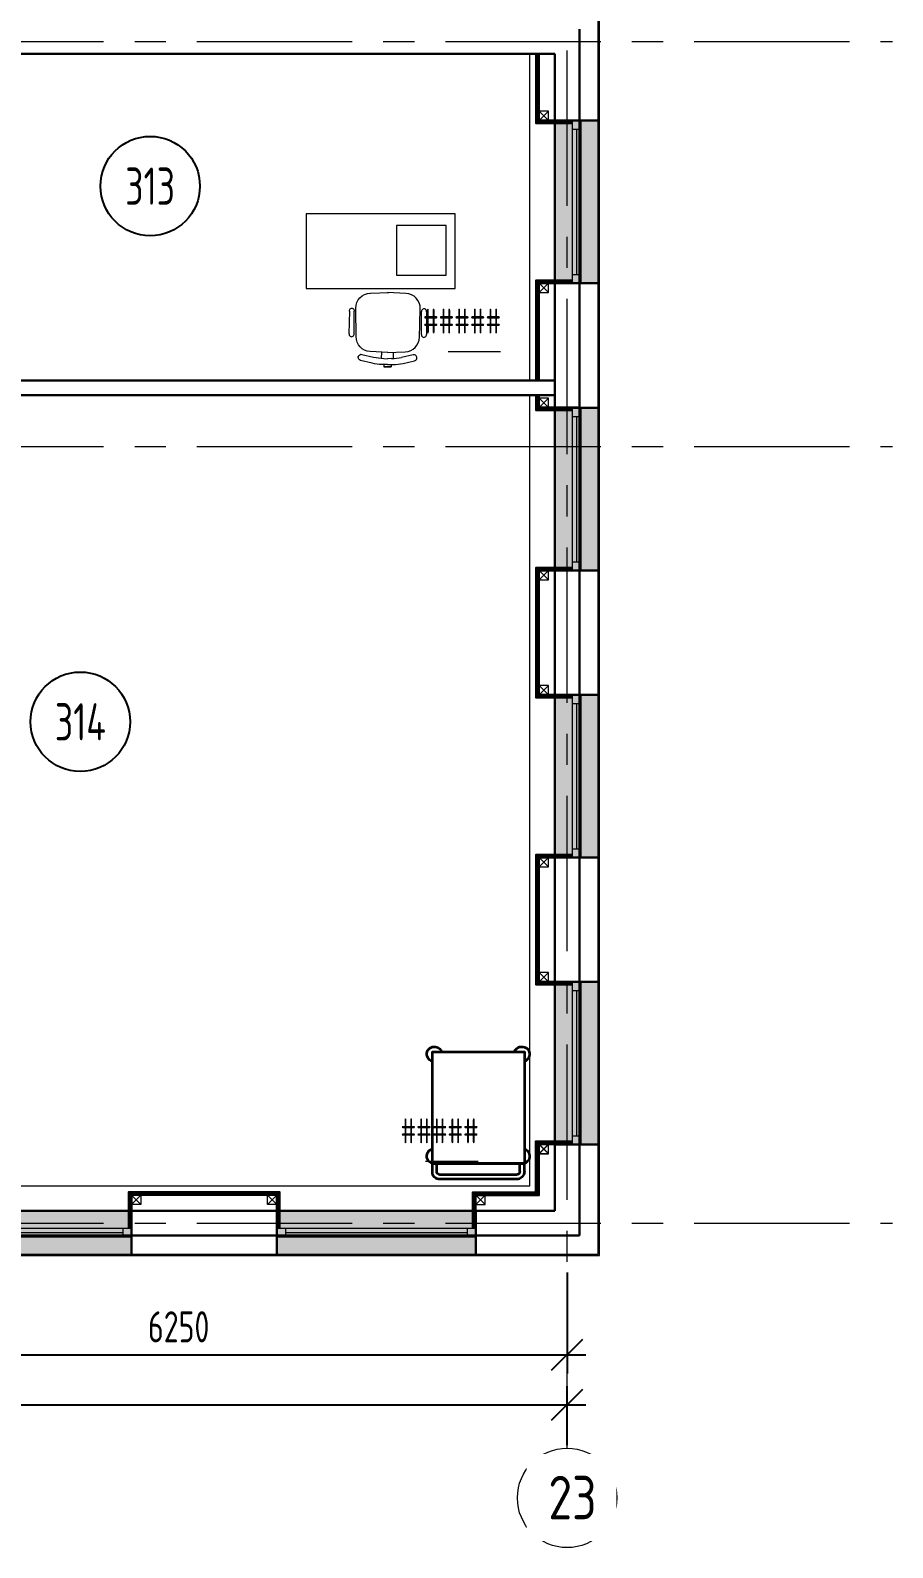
# Model space of a CAD drawing. Header units: millimetres. Extents: x -13407 to 95998, y -2611 to 109495.
# Drawn here: x 64097 to 71033, y -2611 to 9600 of the extents above; entities that cross this region are included whole.
import ezdxf
from ezdxf.enums import TextEntityAlignment as Align

# ---------------------------------------------------------------- set-up
doc = ezdxf.new("R2010")
doc.units = ezdxf.units.MM
doc.linetypes.add('CENTER', pattern=[2, 1.25, -0.25, 0.25, -0.25])
doc.linetypes.add('HIDDEN', pattern=[6, 4, -2])
for name, color, linetype, lineweight in [('_0', 250, 'Continuous', 9), ('_ТХ_мебель передв', 250, 'Continuous', 13), ('_ТХ_обор_комп принт', 30, 'Continuous', 13), ('АР_Маркер экспликации', 239, 'Continuous', 13), ('АР_Навесной фасад', 5, 'Continuous', 5), ('АР_Номер помещения', 1, 'Continuous', 25), ('АР_Окна БЛОК', 250, 'Continuous', 13), ('АР_Оси', 193, 'Continuous', 9), ('АР_Оси размеры', 164, 'Continuous', 9), ('АР_Перегородки газоблок', 165, 'Continuous', 30), ('АР_Подоконники', 163, 'Continuous', 9), ('АР_Помещения_площадь', 19, 'Continuous', 9), ('АР_Сущ Несущая стена', 202, 'Continuous', 30)]:
    doc.layers.add(name, color=color, linetype=linetype, lineweight=lineweight)
doc.styles.add('ISOCPEUR', font='isocpeur.ttf', dxfattribs={"width": 0.7})
doc.styles.get("Standard").update_dxf_attribs({"font": 'arial.ttf'})
doc.styles.add('ГОСТ 2.304', font='isocpeur.ttf', dxfattribs={"width": 0.7})
doc.dimstyles.new('СПДС', dxfattribs={"dimscale": 100, "dimtxt": 2.5, "dimasz": 2.5, "dimexe": 1.5, "dimexo": 0, "dimgap": 1, "dimtad": 1, "dimdec": 0, "dimrnd": 1, "dimtxsty": 'ГОСТ 2.304', "dimblk": 'OBLIQUE', "dimcen": 2.5, "dimdle": 1.5, "dimadec": 0, "dimazin": 2, "dimtfac": 0.75, "dimtdec": 0, "dimtmove": 1, "dimatfit": 3, "dimfxl": 1, "dimtolj": 1, "dimarcsym": 1})

# ---------------------------------------------------------------- blocks, each defined once
blk = doc.blocks.new('*U92')
at = {"true_color": 0xffffff}
h = blk.add_hatch(color=7, dxfattribs=at)
h.dxf.hatch_style = 1
h.paths.add_polyline_path([(-1600, -140), (0, -140), (0, 220), (-1600, 220)])
at = {"lineweight": 30}
for p, q in [((-1600, -140), (-1600, 220)), ((0, -140), (0, 220))]:
    blk.add_line(p, q, dxfattribs=at)
for p, q in [((0, 220), (-1600, 220)), ((-1600, 70), (0, 70)), ((-1600, 0), (0, 0)), ((-1530, 0), (-1530, 70)), ((-1530, 35), (-70, 35)), ((-70, 0), (-70, 70)), ((-1600, -140), (0, -140)), ((-1600, -140), (-1600, -140)), ((-1600, -140), (-1600, -140)), ((0, -140), (0, -140)), ((0, -140), (0, -140))]:
    blk.add_line(p, q)
blk = doc.blocks.new('*U93')
at = {"true_color": 0xffffff}
h = blk.add_hatch(color=7, dxfattribs=at)
h.dxf.hatch_style = 1
h.paths.add_polyline_path([(-1310, -140), (0, -140), (0, 220), (-1310, 220)])
at = {"lineweight": 30}
for p, q in [((-1310, -140), (-1310, 220)), ((0, -140), (0, 220))]:
    blk.add_line(p, q, dxfattribs=at)
for p, q in [((0, 220), (-1310, 220)), ((-1310, 70), (0, 70)), ((-1310, 0), (0, 0)), ((-1240, 0), (-1240, 70)), ((-1240, 35), (-70, 35)), ((-70, 0), (-70, 70)), ((-1310, -140), (0, -140)), ((-1310, -140), (-1310, -140)), ((-1310, -140), (-1310, -140)), ((0, -140), (0, -140)), ((0, -140), (0, -140))]:
    blk.add_line(p, q)
blk = doc.blocks.new('_Oblique')
at = {"color": 0, "linetype": 'ByBlock', "lineweight": -2}
blk.add_line((-0.5, -0.5), (0.5, 0.5), dxfattribs=at)
blk = doc.blocks.new('*D335')
at = {"layer": 'АР_Оси размеры', "color": 0, "lineweight": -2, "ltscale": 100, "transparency": 16777216}
for p, q in [((68415, -397), (68415, -1209)), ((62165, -636), (62165, -1209)), ((62015, -1059), (68565, -1059))]:
    blk.add_line(p, q, dxfattribs=at)
at = {"layer": 'АР_Оси размеры', "color": 0, "lineweight": -2, "ltscale": 100, "transparency": 16777216, "xscale": 250, "yscale": 250, "zscale": 250, "rotation": 180}
blk.add_blockref('_Oblique', (62165, -1059), dxfattribs=at)
at = {"layer": 'АР_Оси размеры', "color": 0, "lineweight": -2, "ltscale": 100, "transparency": 16777216, "xscale": 250, "yscale": 250, "zscale": 250}
blk.add_blockref('_Oblique', (68415, -1059), dxfattribs=at)
at = {"layer": 'АР_Оси размеры', "color": 0, "ltscale": 100, "transparency": 16777216, "insert": (65290, -834), "char_height": 250, "attachment_point": 5, "style": 'ГОСТ 2.304'}
blk.add_mtext('\\A1;6250', dxfattribs=at)
blk = doc.blocks.new('*D321')
at = {"layer": 'АР_Оси размеры', "color": 0, "lineweight": -2, "ltscale": 100, "transparency": 16777216}
for p, q in [((0, -1786), (0, -1311)), ((68415, -1786), (68415, -1311)), ((-150, -1461), (68565, -1461))]:
    blk.add_line(p, q, dxfattribs=at)
at = {"layer": 'АР_Оси размеры', "color": 0, "lineweight": -2, "ltscale": 100, "transparency": 16777216, "xscale": 250, "yscale": 250, "zscale": 250, "rotation": 180}
blk.add_blockref('_Oblique', (0, -1461), dxfattribs=at)
at = {"layer": 'АР_Оси размеры', "color": 0, "lineweight": -2, "ltscale": 100, "transparency": 16777216, "xscale": 250, "yscale": 250, "zscale": 250}
blk.add_blockref('_Oblique', (68415, -1461), dxfattribs=at)
at = {"layer": 'АР_Оси размеры', "color": 0, "ltscale": 100, "transparency": 16777216, "insert": (34208, -1236), "char_height": 250, "attachment_point": 5, "style": 'ГОСТ 2.304'}
blk.add_mtext('\\A1;68415', dxfattribs=at)
blk = doc.blocks.new('*U79')
at = {"layer": 'АР_Номер помещения', "color": 7}
blk.add_circle((-9797, 3459), 400, dxfattribs=at)
at = {"layer": 'АР_Помещения_площадь', "color": 7}
blk.add_line((-6597, -80), (-7020, -80), dxfattribs=at)
at = {"color": 7, "style": 'ISOCPEUR', "width": 0.7, "flags": 1}
blk.add_attdef('КАТЕГОРИЯ', (-499, -2092), '', height=250, dxfattribs=at)
at = {"layer": 'АР_Номер помещения', "color": 7, "style": 'ISOCPEUR', "width": 0.7}
blk.add_attdef('НОМЕР_ПОМЕЩЕНИЯ', text='', height=300, dxfattribs=at).set_placement((-9797, 3459), align=Align.MIDDLE_CENTER)
at = {"layer": 'АР_Помещения_площадь', "color": 7, "lineweight": 30, "width": 0.7, "flags": 104}
blk.add_attdef('ИМЯ_ПОМЕЩЕНИЯ', text='', height=100, dxfattribs=at).set_placement((158, 1217), align=Align.MIDDLE_CENTER)
at = {"layer": 'АР_Помещения_площадь', "color": 7, "style": 'ISOCPEUR', "width": 0.7}
blk.add_attdef('ПЛОЩАДЬ_ПОМЕЩЕНИЯ', text='', height=200, dxfattribs=at).set_placement((-6592, 166), align=Align.MIDDLE_RIGHT)
blk = doc.blocks.new('*U75')
at = {"layer": 'АР_Номер помещения', "color": 7}
blk.add_circle((-13868, 1606), 400, dxfattribs=at)
at = {"layer": 'АР_Помещения_площадь', "color": 7}
blk.add_line((-11050, 272), (-11472, 272), dxfattribs=at)
at = {"color": 7, "style": 'ISOCPEUR', "width": 0.7, "flags": 1}
blk.add_attdef('КАТЕГОРИЯ', (-499, -2092), '', height=250, dxfattribs=at)
at = {"layer": 'АР_Номер помещения', "color": 7, "style": 'ISOCPEUR', "width": 0.7}
blk.add_attdef('НОМЕР_ПОМЕЩЕНИЯ', text='', height=300, dxfattribs=at).set_placement((-13868, 1606), align=Align.MIDDLE_CENTER)
at = {"layer": 'АР_Помещения_площадь', "color": 7, "lineweight": 30, "width": 0.7, "flags": 104}
blk.add_attdef('ИМЯ_ПОМЕЩЕНИЯ', text='', height=100, dxfattribs=at).set_placement((158, 1217), align=Align.MIDDLE_CENTER)
at = {"layer": 'АР_Помещения_площадь', "color": 7, "style": 'ISOCPEUR', "width": 0.7}
blk.add_attdef('ПЛОЩАДЬ_ПОМЕЩЕНИЯ', text='', height=200, dxfattribs=at).set_placement((-11045, 519), align=Align.MIDDLE_RIGHT)
blk = doc.blocks.new('A$Ce02d65bd')
at = {"ltscale": 100}
for points in [[(0, 0), (0, 75), (75, 75), (75, 0), (0, 0)], [(0, 0), (75, 75)], [(0, 75), (75, 0)]]:
    blk.add_lwpolyline(points, dxfattribs=at)
blk = doc.blocks.new('У063-2')
at = {"layer": '_ТХ_обор_комп принт', "lineweight": 35}
blk.add_lwpolyline([(68858, 41841), (68858, 41100), (67958, 41100), (67958, 41841)], close=True, dxfattribs=at)
for points in [[(68858, 41100), (68858, 41841)], [(68921, 41841), (68858, 41841)], [(68921, 41804), (68858, 41804)], [(68948, 41778), (68948, 41159)], [(68985, 41778), (68985, 41159)], [(68921, 41137), (68858, 41137)], [(68921, 41100), (68858, 41100)]]:
    blk.add_lwpolyline(points, dxfattribs=at)
for points, knots in [([(67958, 41762), (67926, 41772), (67911, 41804), (67921, 41841), (67932, 41873), (67963, 41889), (67995, 41878), (68016, 41873), (68032, 41857), (68038, 41841)], [0, 0, 0, 0, 1, 1, 1, 2, 2, 2, 3, 3, 3, 3]), ([(68741, 41841), (68752, 41873), (68784, 41889), (68821, 41878), (68837, 41873), (68852, 41857), (68858, 41841)], [0, 0, 0, 0, 1, 1, 1, 2, 2, 2, 2]), ([(68038, 41100), (68027, 41069), (67990, 41047), (67958, 41058), (67926, 41069), (67911, 41106), (67921, 41137), (67926, 41153), (67942, 41169), (67958, 41174)], [0, 0, 0, 0, 1, 1, 1, 2, 2, 2, 3, 3, 3, 3]), ([(68985, 41164), (68985, 41127), (68958, 41100), (68927, 41100), (68927, 41100), (68927, 41100), (68921, 41100)], [0, 0, 0, 0, 1, 1, 1, 2, 2, 2, 2]), ([(68948, 41159), (68948, 41148), (68937, 41137), (68927, 41137), (68927, 41137), (68927, 41137), (68921, 41137)], [0, 0, 0, 0, 1, 1, 1, 2, 2, 2, 2]), ([(68858, 41100), (68847, 41069), (68815, 41047), (68784, 41058), (68762, 41063), (68747, 41079), (68741, 41100)], [0, 0, 0, 0, 1, 1, 1, 2, 2, 2, 2])]:
    blk.add_open_spline(points, degree=3, knots=knots, dxfattribs=at)
for points in [[(68921, 41841), (68958, 41841), (68985, 41809), (68985, 41778)], [(68921, 41804), (68937, 41804), (68948, 41788), (68948, 41778)]]:
    blk.add_open_spline(points, degree=3, dxfattribs=at)
blk = doc.blocks.new('стол с тумбой 1200х600')
blk.add_lwpolyline([(-19012, 19801), (-19012, 21001), (-19612, 21001), (-19612, 19801)], close=True)
at = {"linetype": 'HIDDEN', "ltscale": 0.1}
blk.add_lwpolyline([(-19505, 19875), (-19105, 19875), (-19105, 20275), (-19505, 20275)], close=True, dxfattribs=at)
blk = doc.blocks.new('М-60')
at = {"extrusion": (-6.19742e-05, 0.000470712, 1)}
for p, q in [((7035202, 1186569, 0), (7035439, 1186576, 0)), ((7035415, 1186627, 0), (7035232, 1186627, 0)), ((7035232, 1186586, 0), (7035416, 1186587, 0)), ((7034998, 1186438, 0), (7035020, 1186531, 0)), ((7035068, 1186520, 0), (7035047, 1186426, 0)), ((7035049, 1186549, 0), (7035051, 1186549, 0)), ((7035086, 1186313, 0), (7035093, 1186455, 0)), ((7035563, 1186460, 0), (7035570, 1186313, 0)), ((7034971, 1186283, 0), (7034970, 1186343, 0)), ((7034989, 1186343, 0), (7034971, 1186343, 0)), ((7034971, 1186343, 0), (7034971, 1186283, 0)), ((7034989, 1186313, 0), (7034989, 1186356, 0)), ((7034989, 1186313, 0), (7034989, 1186343, 0)), ((7035037, 1186344, 0), (7035037, 1186313, 0)), ((7035038, 1186361, 0), (7035088, 1186361, 0)), ((7034989, 1186283, 0), (7034971, 1186283, 0)), ((7034989, 1186313, 0), (7034989, 1186283, 0)), ((7034989, 1186313, 0), (7034990, 1186270, 0)), ((7035038, 1186283, 0), (7035037, 1186314, 0)), ((7035038, 1186266, 0), (7035089, 1186266, 0)), ((7035071, 1186108, 0), (7035048, 1186201, 0)), ((7035086, 1186315, 0), (7035095, 1186173, 0)), ((7035565, 1186174, 0), (7035570, 1186322, 0)), ((7035000, 1186188, 0), (7035023, 1186096, 0)), ((7035053, 1186078, 0), (7035054, 1186078, 0)), ((7035206, 1186060, 0), (7035443, 1186057, 0)), ((7035236, 1186044, 0), (7035420, 1186046, 0)), ((7035420, 1186005, 0), (7035237, 1186003, 0))]:
    blk.add_line(p, q, dxfattribs=at)
for centre, start, end in [((7035230, 1186606, 122), 84.9987, 275.5247), ((7035417, 1186607, 122), 264.9987, 95.5247), ((7035234, 1186024, 122), 85.3479, 275.874), ((7035422, 1186026, 122), 265.3479, 95.874)]:
    blk.add_arc(centre, 20.6, start, end, dxfattribs=at)
at = {"extrusion": (6.19742e-05, -0.000470712, -1)}
for centre, major_axis, start_param, end_param in [((7035213, 1186449, 0), (77.8, 92.6, 0), 4.061153, 5.558057), ((7035442, 1186455, 0), (77.8, 92.6, 0), -0.725128, 0.826554), ((7035043, 1186525, 0), (15.6, 18.5, 0), 4.240369, 5.829345), ((7035045, 1186525, 0), (15.6, 18.5, 0), -0.45384, 1.098777), ((7035352, 1186356, 0), (-278, 234, 0), 5.584367, 5.811166), ((7035400, 1186344, 0), (234, 278, 0), 4.01357, 4.240369)]:
    blk.add_ellipse(centre, major_axis=major_axis, ratio=1, start_param=start_param, end_param=end_param, dxfattribs=at)
at = {"extrusion": (-6.19742e-05, 0.000470712, 1)}
for centre, major_axis, start_param, end_param in [((7035353, 1186275, 0), (-274, -238, 0), 5.584367, 5.811166), ((7035401, 1186288, 0), (238, -274, 0), 4.01357, 4.240369), ((7035047, 1186101, 0), (15.8, -18.3, 0), 4.240369, 5.829345), ((7035048, 1186102, 0), (15.8, -18.3, 0), -0.45384, 1.098777), ((7035215, 1186180, 0), (79.2, -91.4, 0), 4.061153, 5.558057), ((7035444, 1186178, 0), (79.2, -91.4, 0), -0.725128, 0.826554)]:
    blk.add_ellipse(centre, major_axis=major_axis, ratio=1, start_param=start_param, end_param=end_param, dxfattribs=at)

msp = doc.modelspace()

# ---------------------------------------------------------------- linework, layer by layer
for points in [[(68455.7, 8850), (68164.9, 8850), (68164.9, 9410)], [(68455.7, 8862.5), (68177.4, 8862.5), (68177.4, 9410)], [(68501.3, 8875), (68189.9, 8875), (68189.9, 9410)], [(68164.6, 6783), (68164.6, 7590), (68455.3, 7590)], [(68177.1, 6783), (68177.1, 7577.5), (68455.3, 7577.5)], [(68189.6, 6783), (68189.6, 7565), (68567.5, 7565)], [(68455.3, 6540), (68164.6, 6540), (68164.6, 6663)], [(68455.3, 6552.5), (68177.1, 6552.5), (68177.1, 6663)], [(68501, 6565), (68189.6, 6565), (68189.6, 6663)], [(68455.3, 4228), (68164.6, 4228), (68164.6, 5278), (68455.3, 5278)], [(68455.3, 4240.5), (68177.1, 4240.5), (68177.1, 5265.5), (68455.3, 5265.5)], [(68501, 4253), (68189.6, 4253), (68189.6, 5253), (68567.5, 5253)], [(68455.3, 1918), (68164.6, 1918), (68164.6, 2968), (68455.3, 2968)], [(68455.3, 1930.5), (68177.1, 1930.5), (68177.1, 2955.5), (68455.3, 2955.5)], [(68501, 1943), (68189.6, 1943), (68189.6, 2943), (68567.5, 2943)], [(67655, -40), (67655, 250.8), (68164.3, 250.8), (68164.3, 660), (68455, 660)], [(67667.5, -40), (67667.5, 238.3), (68176.8, 238.3), (68176.8, 647.5), (68455, 647.5)], [(67680, -39.9), (67680, 225.8), (68189.3, 225.8), (68189.3, 635), (68455, 635)], [(66105, -40), (66105, 249.2), (64885, 249.2), (64885, -40)], [(66092.5, -40), (66092.5, 236.7), (64897.5, 236.7), (64897.5, -40)], [(66080, -20.3), (66080, 224.2), (64910, 224.2), (64910, 17.2)]]:
    msp.add_lwpolyline(points)
at = {"layer": 'АР_Навесной фасад', "color": 18, "ltscale": 100, "true_color": 0x000000}
for points in [[(68675, -260), (68675.4, 9770)], [(68665, -250), (68665.4, 9760)], [(55255, -260), (68675, -260)], [(55265, -250), (68665, -250)]]:
    msp.add_lwpolyline(points, dxfattribs=at)
at = {"layer": 'АР_Оси', "linetype": 'CENTER', "ltscale": 1000}
for p, q in [((68415, -1811.3), (68415, 32496.2)), ((-12563.8, 9510), (71033.4, 9510)), ((-12563.8, 6250), (71033.4, 6250)), ((-12563.8, 0), (71033.4, 0))]:
    msp.add_line(p, q, dxfattribs=at)
at = {"layer": 'АР_Оси', "ltscale": 0.5}
msp.add_circle((68415, -2211.3), 400, dxfattribs=at)
at = {"layer": 'АР_Перегородки газоблок', "ltscale": 100}
for points in [[(62165.3, 6783), (68315, 6783)], [(62165.3, 6663), (68315, 6663)]]:
    msp.add_lwpolyline(points, dxfattribs=at)
at = {"layer": 'АР_Подоконники', "ltscale": 100}
for p, q in [((68115, 6783), (68115, 9410)), ((68115, 300), (68115, 6663)), ((58665, 300), (68115, 300))]:
    msp.add_line(p, q, dxfattribs=at)
at = {"layer": 'АР_Сущ Несущая стена', "ltscale": 100}
for p, q in [((68515, -100), (68515, 9610)), ((62165, 9410), (68315, 9410)), ((68315, 100), (68315, 9410)), ((55615, 100), (68315, 100)), ((55415, -100), (68515, -100))]:
    msp.add_line(p, q, dxfattribs=at)

# ---------------------------------------------------------------- block references
at = {"layer": '_0', "color": 1, "lineweight": -3, "ltscale": 500, "xscale": -1}
for p, rotation in [((68189.9, 8875), 270), ((68189.6, 7490), 270), ((68189.6, 6565), 270), ((68189.6, 5178), 270), ((68189.6, 4253), 270), ((68189.6, 2868), 270), ((68189.6, 1943), 270), ((68189.3, 560), 270), ((68189.6, 558), 270), ((67680, 225.8), 180)]:
    msp.add_blockref('A$Ce02d65bd', p, dxfattribs=dict(at, rotation=rotation))
at = {"layer": '_0', "color": 1, "lineweight": -3, "ltscale": 500, "rotation": 180}
for p in [(64985, 224.2), (66080, 224.2)]:
    msp.add_blockref('A$Ce02d65bd', p, dxfattribs=at)
at = {"layer": '_ТХ_мебель передв'}
for name, p, rotation in [('стол с тумбой 1200х600', (87316.1, 27135.1), 90), ('М-60', (1141248.9, -7046056.9, 0), 89.08873266248858)]:
    msp.add_blockref(name, p, dxfattribs=dict(at, rotation=rotation))
at = {"layer": '_ТХ_обор_комп принт', "rotation": 270}
msp.add_blockref('У063-2', (26230.5, 69338.4), dxfattribs=at)
at = {"layer": 'АР_Маркер экспликации', "color": 7}
ref = msp.add_blockref('*U75', (78928.8, 6740.6), dxfattribs=at)
ref.add_attrib('НОМЕР_ПОМЕЩЕНИЯ', '313', dxfattribs={"layer": 'АР_Номер помещения', "color": 7, "height": 300, "style": 'ISOCPEUR', "width": 0.7}).set_placement((65060.3, 8346.2), align=Align.MIDDLE_CENTER)
ref.add_attrib('ПЛОЩАДЬ_ПОМЕЩЕНИЯ', '#####', dxfattribs={"layer": 'АР_Помещения_площадь', "color": 7, "height": 200, "style": 'ISOCPEUR', "width": 0.7}).set_placement((67883.8, 7259.5), align=Align.MIDDLE_RIGHT)
ref = msp.add_blockref('*U79', (74295.9, 576.4), dxfattribs=at)
ref.add_attrib('НОМЕР_ПОМЕЩЕНИЯ', '314', dxfattribs={"layer": 'АР_Номер помещения', "color": 7, "height": 300, "style": 'ISOCPEUR', "width": 0.7}).set_placement((64499.1, 4035.1), align=Align.MIDDLE_CENTER)
ref.add_attrib('ПЛОЩАДЬ_ПОМЕЩЕНИЯ', '#####', dxfattribs={"layer": 'АР_Помещения_площадь', "color": 7, "height": 200, "style": 'ISOCPEUR', "width": 0.7}).set_placement((67703.6, 742.6), align=Align.MIDDLE_RIGHT)
at = {"layer": 'АР_Окна БЛОК', "rotation": 270}
for p in [(68455.3, 7565), (68455.3, 5253), (68455.3, 2943), (68455.3, 633)]:
    msp.add_blockref('*U93', p, dxfattribs=at)
at = {"layer": 'АР_Окна БЛОК', "xscale": -1, "rotation": 180}
for p in [(64910, -40), (67680, -40)]:
    msp.add_blockref('*U92', p, dxfattribs=at)

# ---------------------------------------------------------------- dimensions: what is measured, and where the dimension line sits
at = {"layer": 'АР_Оси размеры', "ltscale": 100}
for base, p1, p2, picture, middle in [((68415, -1058.6), (62165, -636.5), (68415, -397.1), '*D335', (65290, -833.6)), ((68415, -1460.7), (0, -1786.3), (68415, -1786.3), '*D321', (34207.5, -1235.7))]:
    dim = msp.add_linear_dim(base=base, p1=p1, p2=p2, dimstyle='СПДС', dxfattribs=at)
    dim.commit()
    dim.dimension.update_dxf_attribs({"geometry": picture, "text_midpoint": middle})

# ---------------------------------------------------------------- next in the draw order: texts
at = {"layer": 'АР_Оси', "insert": (68263.6, -2033.5), "char_height": 350, "width": 370.762, "attachment_point": 1, "line_spacing_factor": 1.149209, "style": 'ГОСТ 2.304', "bg_fill": 2}
msp.add_mtext('{\\W0.8;23}', dxfattribs=at)

doc.saveas('drawing.dxf')
